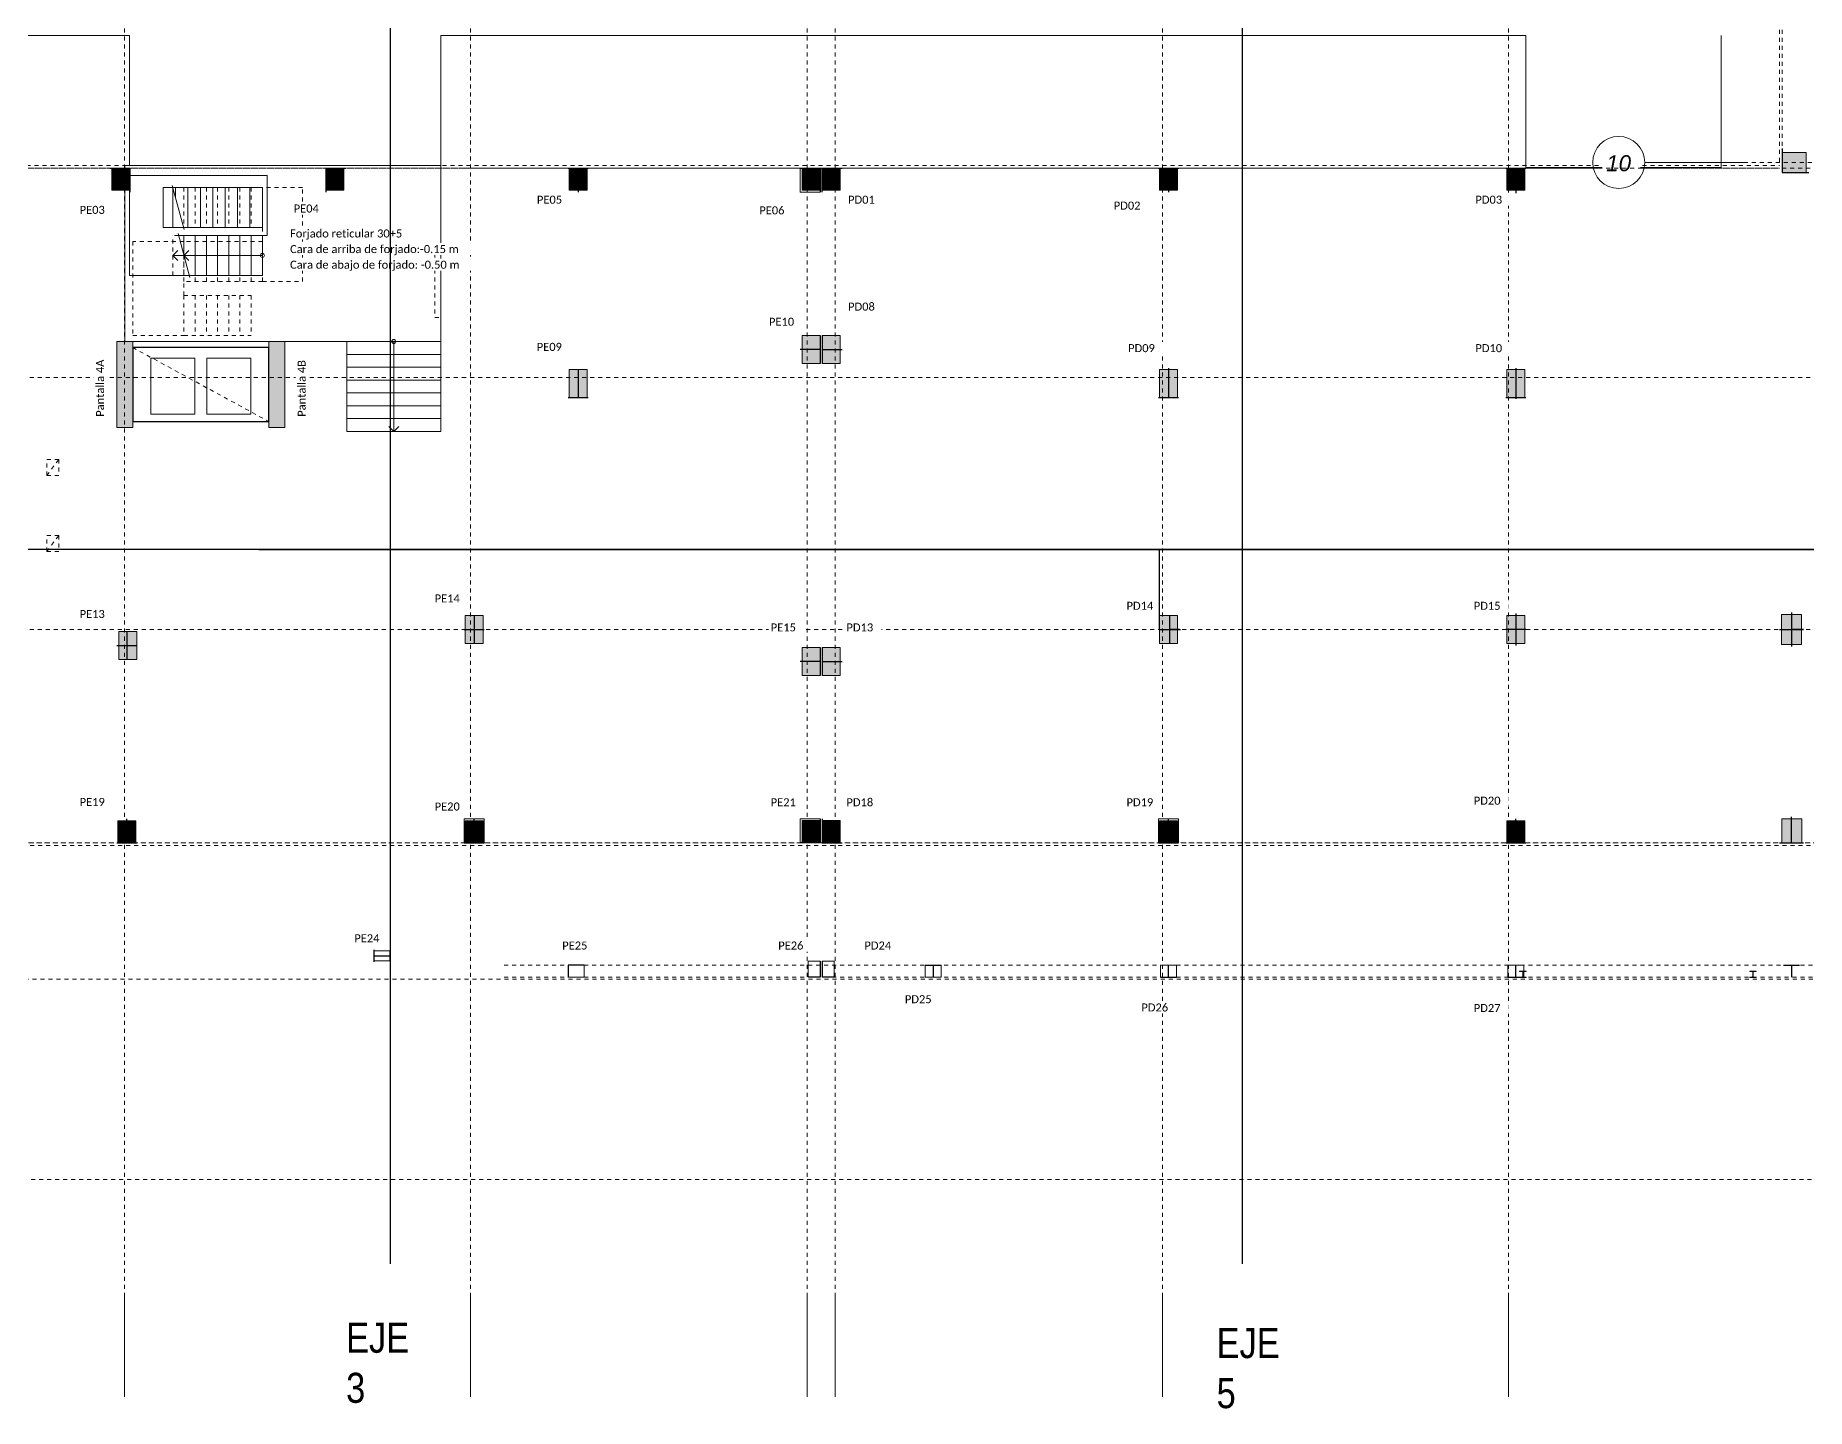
# Model space of a CAD drawing. Header units: millimetres. Extents: x -65 to 53, y -59 to 44.
# Drawn here: x -17.33 to 26.94, y -58.57 to -24.25 of the extents above; entities that cross this region are included whole.
import ezdxf

# ---------------------------------------------------------------- set-up
doc = ezdxf.new("R2010")
doc.units = ezdxf.units.MM
doc.linetypes.add('Trazo general', pattern=[0.001875, 0.00125, -0.000625])
for name, color, linetype, lineweight, true_color in [('0-AR-TXT-1', 1, 'Continuous', 5, 0xff0000), ('0-AR-TXT-2', 5, 'Continuous', 5, 0x0000ff), ('00-AUX-3', 5, 'Continuous', 5, 0x0000ff), ('00-AUX-5', 7, 'Continuous', 25, 0xff8000), ('00-AUX-6', 5, 'Trazo general', 5, 0x0000ff), ('00-AUX-7', 7, 'Trazo general', 5, 0xa80000), ('1-AR-PILARES-1', 7, 'Continuous', 5, 0xc0c0c0), ('REJILLA-1', 7, 'Continuous', 5, 0x008080), ('REJILLA-2', 7, 'Trazo general', 5, 0x008080)]:
    doc.layers.add(name, color=color, linetype=linetype, lineweight=lineweight, true_color=true_color)
for name, color, linetype, lineweight in [('0-AUX', 7, 'Continuous', 5), ('00-AUX-1', 7, 'Trazo general', 5), ('1-AR-ESCALERA', 7, 'Continuous', 5), ('1-AR-ESCALERA-1', 7, 'Trazo general', 5), ('1-AR-PILARES', 7, 'Continuous', 5), ('1-AR-VISTA', 7, 'Continuous', 5)]:
    doc.layers.add(name, color=color, linetype=linetype, lineweight=lineweight)
doc.layers.add('EJES DE REPLANTEO', color=30, linetype='Continuous')
doc.styles.add('Arial_I', font='ariali.ttf', dxfattribs={"height": 0.4})
doc.styles.add('Calibri', font='calibri.ttf', dxfattribs={"height": 0.2})
doc.styles.add('FS_Technic', font='technic_.ttf', dxfattribs={"height": 2.5})

# ---------------------------------------------------------------- blocks, each defined once
blk = doc.blocks.new('Metálico - HEB - HEB 160-12915366-Planta baja - forjado 03- STR')
at = {"layer": '1-AR-PILARES-1'}
blk.add_hatch(color=256, dxfattribs=at).paths.add_polyline_path([(-0.08, -0.08), (0.08, -0.08), (0.08, -0.07), (0.015, -0.07), (0.007, -0.066), (0.003, -0.058), (0.003, 0.058), (0.007, 0.066), (0.015, 0.07), (0.08, 0.07), (0.08, 0.08), (-0.08, 0.08), (-0.08, 0.07), (-0.015, 0.07), (-0.007, 0.066), (-0.003, 0.058), (-0.003, -0.058), (-0.007, -0.066), (-0.015, -0.07), (-0.08, -0.07)])
at = {"layer": '1-AR-PILARES'}
for p, q in [((-0.08, 0.08), (-0.08, 0.07)), ((0.08, 0.08), (-0.08, 0.08)), ((-0.08, 0.07), (-0.015, 0.07)), ((-0.003, 0.058), (-0.003, -0.058)), ((0.003, -0.058), (0.003, 0.058)), ((0.015, 0.07), (0.08, 0.07)), ((0.08, 0.07), (0.08, 0.08)), ((-0.015, -0.07), (-0.08, -0.07)), ((-0.08, -0.07), (-0.08, -0.08)), ((-0.08, -0.08), (0.08, -0.08)), ((0.08, -0.07), (0.015, -0.07)), ((0.08, -0.08), (0.08, -0.07))]:
    blk.add_line(p, q, dxfattribs=at)
for centre, start, end in [((-0.015, 0.058), 0, 90), ((0.015, 0.058), 90, 180), ((-0.015, -0.058), 270, 0), ((0.015, -0.058), 180, 270)]:
    blk.add_arc(centre, 0.012, start, end, dxfattribs=at)
blk = doc.blocks.new('Rejilla - Extremo de rejilla-3554-Planta baja - forjado 03- STR')
at = {"layer": '0-AUX'}
blk.add_circle((0, 0), 0.0065, dxfattribs=at)

msp = doc.modelspace()

# ---------------------------------------------------------------- hatches: boundary and pattern name
at = {"layer": '1-AR-PILARES-1'}
for points in [[(26.33008, -27.67701), (26.93008, -27.67701), (26.93008, -27.17701), (26.33008, -27.17701)], [(-15.42492, -28.12201), (-14.97492, -28.12201), (-14.97492, -27.57201), (-15.42492, -27.57201)], [(-10.07492, -28.12201), (-9.62492, -28.12201), (-9.62492, -27.57201), (-10.07492, -27.57201)], [(-3.99492, -28.12201), (-3.54492, -28.12201), (-3.54492, -27.57201), (-3.99492, -27.57201)], [(1.83508, -28.12201), (2.28508, -28.12201), (2.28508, -27.57201), (1.83508, -27.57201)], [(2.33508, -28.12201), (2.78508, -28.12201), (2.78508, -27.57201), (2.33508, -27.57201)], [(10.76508, -28.12201), (11.21508, -28.12201), (11.21508, -27.57201), (10.76508, -27.57201)], [(19.44508, -28.12201), (19.89508, -28.12201), (19.89508, -27.57201), (19.44508, -27.57201)], [(1.83508, -32.45201), (2.28508, -32.45201), (2.28508, -31.75201), (1.83508, -31.75201)], [(2.33508, -32.45201), (2.78508, -32.45201), (2.78508, -31.75201), (2.33508, -31.75201)], [(-15.29992, -34.05201), (-14.89992, -34.05201), (-14.89992, -31.90201), (-15.29992, -31.90201)], [(-11.49992, -34.05201), (-11.09992, -34.05201), (-11.09992, -31.90201), (-11.49992, -31.90201)], [(-3.99492, -33.30201), (-3.54492, -33.30201), (-3.54492, -32.60201), (-3.99492, -32.60201)], [(10.76508, -33.30201), (11.21508, -33.30201), (11.21508, -32.60201), (10.76508, -32.60201)], [(19.44508, -33.30201), (19.89508, -33.30201), (19.89508, -32.60201), (19.44508, -32.60201)], [(-6.59492, -39.45201), (-6.14492, -39.45201), (-6.14492, -38.75201), (-6.59492, -38.75201)], [(10.76508, -39.45201), (11.21508, -39.45201), (11.21508, -38.75201), (10.76508, -38.75201)], [(19.44508, -39.45201), (19.89508, -39.45201), (19.89508, -38.75201), (19.44508, -38.75201)], [(26.31008, -39.47701), (26.81008, -39.47701), (26.81008, -38.72701), (26.31008, -38.72701)], [(-15.24992, -39.85201), (-14.79992, -39.85201), (-14.79992, -39.15201), (-15.24992, -39.15201)], [(1.83508, -40.25201), (2.28508, -40.25201), (2.28508, -39.55201), (1.83508, -39.55201)], [(2.33508, -40.25201), (2.78508, -40.25201), (2.78508, -39.55201), (2.33508, -39.55201)], [(-15.27492, -44.43201), (-14.82492, -44.43201), (-14.82492, -43.88201), (-15.27492, -43.88201)], [(-6.59492, -44.43201), (-6.14492, -44.43201), (-6.14492, -43.88201), (-6.59492, -43.88201)], [(1.83508, -44.42201), (2.28508, -44.42201), (2.28508, -43.87201), (1.83508, -43.87201)], [(2.33508, -44.42201), (2.78508, -44.42201), (2.78508, -43.87201), (2.33508, -43.87201)], [(10.76508, -44.43201), (11.21508, -44.43201), (11.21508, -43.88201), (10.76508, -43.88201)], [(19.44508, -44.43201), (19.89508, -44.43201), (19.89508, -43.88201), (19.44508, -43.88201)], [(26.31508, -44.43201), (26.81508, -44.43201), (26.81508, -43.83201), (26.31508, -43.83201)]]:
    msp.add_hatch(color=256, dxfattribs=at).paths.add_polyline_path(points)

# ---------------------------------------------------------------- linework, layer by layer
at = {"layer": '0-AUX'}
for p, q in [((-13.89992, -29.75201), (-13.77492, -29.62701)), ((-13.61992, -29.75201), (-13.49492, -29.62701)), ((-13.61992, -29.75201), (-13.89992, -29.75201)), ((-13.89992, -29.75201), (-13.77492, -29.87701)), ((-13.33992, -29.75201), (-13.61992, -29.75201)), ((-13.61992, -29.75201), (-13.49492, -29.87701)), ((-13.05992, -29.75201), (-13.33992, -29.75201)), ((-12.77992, -29.75201), (-13.05992, -29.75201)), ((-12.49992, -29.75201), (-12.77992, -29.75201)), ((-12.21992, -29.75201), (-12.49992, -29.75201)), ((-11.93992, -29.75201), (-12.21992, -29.75201)), ((-11.65992, -29.75201), (-11.93992, -29.75201)), ((-8.37492, -31.90201), (-8.37492, -32.22341)), ((-8.37492, -32.22341), (-8.37492, -32.54481)), ((-8.37492, -32.54481), (-8.37492, -32.86621)), ((-8.37492, -32.86621), (-8.37492, -33.18761)), ((-8.37492, -33.18761), (-8.37492, -33.50901)), ((-8.37492, -33.50901), (-8.37492, -33.83041)), ((-8.37492, -34.15201), (-8.49992, -34.02701)), ((-8.37492, -33.83041), (-8.37492, -34.15201)), ((-8.37492, -34.15201), (-8.24992, -34.02701))]:
    msp.add_line(p, q, dxfattribs=at)
for centre in [(-11.65992, -29.75201), (-8.37492, -31.90201)]:
    msp.add_circle(centre, 0.05, dxfattribs=at)
at = {"layer": '00-AUX-1'}
for p, q in [((-7.34992, -29.50201), (-7.34992, -31.30201)), ((-7.34992, -29.50201), (-7.19992, -29.50201)), ((-7.34992, -29.50201), (-7.20032, -29.50201)), ((-7.34992, -31.30201), (-7.20032, -31.30201)), ((-11.49992, -32.05201), (-14.89992, -32.05201)), ((-14.89992, -32.05201), (-11.49992, -33.90201)), ((-14.89992, -33.90201), (-11.49992, -33.90201)), ((-17.0517, -35.25201), (-16.74992, -34.85201)), ((-17.0517, -35.25201), (-17.0517, -34.85201)), ((-17.0517, -34.85201), (-16.74992, -34.85201)), ((-16.74992, -34.85201), (-16.74992, -35.25201)), ((-16.74992, -35.25201), (-17.0517, -35.25201)), ((-17.0517, -37.15201), (-16.74992, -36.75201)), ((-17.0517, -37.15201), (-17.0517, -36.75201)), ((-17.0517, -36.75201), (-16.74992, -36.75201)), ((-16.74992, -37.15201), (-17.0517, -37.15201)), ((-16.74992, -36.75201), (-16.74992, -37.15201))]:
    msp.add_line(p, q, dxfattribs=at)
at = {"layer": '00-AUX-3'}
for p, q in [((-14.44992, -32.31422), (-13.34992, -32.31422)), ((-14.44992, -33.71422), (-14.44992, -32.31422)), ((-14.44992, -32.31422), (-13.34992, -32.31422)), ((-14.44992, -33.71422), (-14.44992, -32.31422)), ((-13.34992, -32.31422), (-13.34992, -33.71422)), ((-13.34992, -32.31422), (-13.34992, -33.71422)), ((-11.94992, -32.31422), (-13.04992, -32.31422)), ((-13.04992, -32.31422), (-13.04992, -33.71422)), ((-11.94992, -32.31422), (-13.04992, -32.31422)), ((-13.04992, -32.31422), (-13.04992, -33.71422)), ((-11.94992, -33.71422), (-11.94992, -32.31422)), ((-11.94992, -33.71422), (-11.94992, -32.31422)), ((-13.34992, -33.71422), (-14.44992, -33.71422)), ((-13.34992, -33.71422), (-14.44992, -33.71422)), ((-13.04992, -33.71422), (-11.94992, -33.71422)), ((-13.04992, -33.71422), (-11.94992, -33.71422))]:
    msp.add_line(p, q, dxfattribs=at)
at = {"layer": '00-AUX-5'}
for p, q in [((26.33008, -27.07701), (26.33008, -27.67701)), ((-15.47492, -27.57201), (-14.97492, -27.57201)), ((-14.97492, -27.57201), (-14.97492, -28.17201)), ((-10.07492, -27.57201), (-9.57492, -27.57201)), ((-10.07492, -27.57201), (-10.07492, -28.17201)), ((-4.01992, -27.57201), (-3.51992, -27.57201)), ((-3.76992, -27.57201), (-3.76992, -28.17201)), ((1.78508, -27.57201), (2.28508, -27.57201)), ((2.28508, -27.57201), (2.28508, -28.17201)), ((2.33508, -28.17201), (2.33508, -27.57201)), ((2.33508, -27.57201), (2.83508, -27.57201)), ((10.74008, -27.57201), (11.24008, -27.57201)), ((10.99008, -27.57201), (10.99008, -28.17201)), ((19.42008, -27.57201), (19.92008, -27.57201)), ((19.67008, -27.57201), (19.67008, -28.19201)), ((26.33008, -27.67701), (26.99008, -27.67701)), ((2.28508, -31.75201), (2.28508, -32.45201)), ((2.33508, -31.75201), (2.33508, -32.45201)), ((-14.89992, -32.05201), (-14.89992, -33.90201)), ((-11.49992, -32.05201), (-14.89992, -32.05201)), ((-11.49992, -33.90201), (-11.49992, -32.05201)), ((2.28508, -32.10201), (1.78508, -32.10201)), ((2.33508, -32.10201), (2.83508, -32.10201)), ((-3.76992, -32.60201), (-3.76992, -33.30201)), ((10.99008, -32.57201), (10.99008, -33.30201)), ((19.67008, -32.57201), (19.67008, -33.33201)), ((-4.01992, -33.30201), (-3.51992, -33.30201)), ((10.74008, -33.30201), (11.24008, -33.30201)), ((19.42008, -33.30201), (19.92008, -33.30201)), ((-14.89992, -33.90201), (-11.49992, -33.90201)), ((-6.36992, -38.75201), (-6.36992, -39.45201)), ((11.01508, -38.75201), (11.01508, -39.45201)), ((19.67008, -38.70201), (19.67008, -39.50201)), ((26.56008, -38.67701), (26.56008, -39.52701)), ((-15.04992, -39.15201), (-15.04992, -39.85201)), ((-6.61992, -39.10201), (-6.11992, -39.10201)), ((10.76508, -39.10201), (11.29008, -39.10201)), ((11.26508, -39.10201), (11.01508, -39.10201)), ((19.92008, -39.10201), (19.42008, -39.10201)), ((26.26008, -39.10201), (26.86008, -39.10201)), ((26.86008, -39.10201), (26.56008, -39.10201)), ((-15.29992, -39.50201), (-14.79992, -39.50201)), ((2.28508, -39.55201), (2.28508, -40.25201)), ((2.33508, -39.55201), (2.33508, -40.25201)), ((2.28508, -39.90201), (1.78508, -39.90201)), ((2.33508, -39.90201), (2.83508, -39.90201)), ((26.56008, -44.43201), (26.56008, -43.78201)), ((-15.04992, -44.43201), (-15.04992, -43.83201)), ((-6.36992, -44.43201), (-6.36992, -43.83201)), ((2.28508, -43.83201), (2.28508, -44.43201)), ((2.33508, -43.83201), (2.33508, -44.43201)), ((10.99008, -44.43201), (10.99008, -43.83201)), ((19.67008, -44.43201), (19.67008, -43.83201)), ((-15.29992, -44.43201), (-14.79992, -44.43201)), ((-6.61992, -44.43201), (-6.11992, -44.43201)), ((2.28508, -44.43201), (1.77508, -44.43201)), ((2.33508, -44.43201), (2.83508, -44.43201)), ((10.74008, -44.43201), (11.24008, -44.43201)), ((19.42008, -44.43201), (19.92008, -44.43201)), ((26.25758, -44.43201), (26.86258, -44.43201)), ((-8.87492, -47.10201), (-8.87492, -47.40201)), ((-8.87492, -47.25201), (-8.47492, -47.25201)), ((-3.61406, -47.49245), (-4.01492, -47.49245)), ((-4.01492, -47.49245), (-4.01492, -47.79537)), ((2.28508, -47.79201), (1.98508, -47.79201)), ((2.28508, -47.39201), (2.28508, -47.79201)), ((2.33508, -47.39201), (2.33508, -47.79201)), ((2.63508, -47.79201), (2.33508, -47.79201)), ((4.91008, -47.49201), (5.31008, -47.49201)), ((5.11008, -47.49201), (5.11008, -47.79201)), ((10.79008, -47.79245), (11.19008, -47.79245)), ((10.99008, -47.79245), (10.99008, -47.49245)), ((19.47008, -47.79245), (19.87008, -47.79245)), ((19.67008, -47.79245), (19.67008, -47.49245)), ((26.36258, -47.49245), (26.76258, -47.49245)), ((26.56258, -47.49245), (26.56258, -47.79245))]:
    msp.add_line(p, q, dxfattribs=at)
at = {"layer": '00-AUX-6'}
for p, q in [((26.26008, -27.41201), (26.26008, 18.97799)), ((26.33008, -27.41201), (26.33008, 18.97799)), ((-32.55992, -27.50201), (26.26008, -27.50201)), ((-32.55992, -27.57201), (26.26008, -27.57201)), ((-33.90174, -44.43201), (43.26008, -44.43201)), ((-33.86711, -44.50201), (43.26008, -44.50201)), ((-32.40583, -47.84245), (43.26008, -47.84245)), ((43.26008, -52.84245), (-31.16105, -52.84245))]:
    msp.add_line(p, q, dxfattribs=at)
at = {"layer": '00-AUX-7'}
for p, q in [((-5.61492, -47.49245), (35.18508, -47.49245)), ((-5.61492, -47.79245), (35.18508, -47.79245))]:
    msp.add_line(p, q, dxfattribs=at)
at = {"layer": '1-AR-ESCALERA'}
for p, q in [((-14.13992, -28.05201), (-14.13992, -29.05201)), ((-14.13992, -28.05201), (-11.65992, -28.05201)), ((-14.13992, -28.05201), (-14.13992, -29.05201)), ((-13.61903, -29.10031), (-13.91286, -28.00372)), ((-13.89992, -28.05201), (-13.89992, -29.05201)), ((-13.89992, -28.05201), (-13.89992, -29.05201)), ((-13.82992, -28.05201), (-13.82992, -28.31326)), ((-13.51992, -28.05201), (-13.51992, -29.05201)), ((-13.20992, -28.05201), (-13.20992, -29.05201)), ((-12.89992, -28.05201), (-12.89992, -29.05201)), ((-12.58992, -28.05201), (-12.58992, -29.05201)), ((-12.27992, -28.05201), (-12.27992, -29.05201)), ((-11.96992, -28.05201), (-11.96992, -29.05201)), ((-11.65992, -28.05201), (-11.65992, -29.05201)), ((-14.13992, -29.05201), (-13.89992, -29.05201)), ((-13.89992, -29.05201), (-13.63197, -29.05201)), ((-13.76684, -29.20372), (-13.473, -30.30031)), ((-13.63197, -29.05201), (-11.65992, -29.05201)), ((-11.65992, -29.25201), (-13.75389, -29.25201)), ((-13.61992, -29.75201), (-13.61992, -29.25201)), ((-13.33992, -30.25201), (-13.33992, -29.25201)), ((-13.05992, -30.25201), (-13.05992, -29.25201)), ((-12.77992, -30.25201), (-12.77992, -29.25201)), ((-12.49992, -30.25201), (-12.49992, -29.25201)), ((-12.21992, -30.25201), (-12.21992, -29.25201)), ((-11.93992, -30.25201), (-11.93992, -29.25201)), ((-11.65992, -30.25201), (-11.65992, -29.25201)), ((-11.65992, -30.25201), (-11.65992, -29.25201)), ((-11.65992, -30.25201), (-13.48595, -30.25201)), ((-7.19992, -31.90201), (-9.54992, -31.90201)), ((-9.54992, -31.90201), (-9.54992, -32.22341)), ((-7.19992, -31.90201), (-9.54992, -31.90201)), ((-7.19992, -32.22341), (-9.54992, -32.22341)), ((-9.54992, -32.22344), (-9.54992, -32.54481)), ((-7.19992, -31.90201), (-7.19992, -32.22341)), ((-7.19992, -32.22344), (-7.19992, -32.54481)), ((-7.19992, -32.54481), (-9.54992, -32.54481)), ((-9.54992, -32.54487), (-9.54992, -32.86621)), ((-7.19992, -32.54487), (-7.19992, -32.86621)), ((-7.19992, -32.86621), (-9.54992, -32.86621)), ((-9.54992, -32.8663), (-9.54992, -33.18761)), ((-7.19992, -33.18761), (-9.54992, -33.18761)), ((-9.54992, -33.18773), (-9.54992, -33.50901)), ((-7.19992, -32.8663), (-7.19992, -33.18761)), ((-7.19992, -33.18773), (-7.19992, -33.50901)), ((-7.19992, -33.50901), (-9.54992, -33.50901)), ((-9.54992, -33.50916), (-9.54992, -33.83041)), ((-7.19992, -33.50916), (-7.19992, -33.83041)), ((-7.19992, -33.83041), (-9.54992, -33.83041)), ((-9.54992, -33.83058), (-9.54992, -34.15201)), ((-7.19992, -33.83058), (-7.19992, -34.15201)), ((-7.19992, -34.15201), (-9.54992, -34.15201))]:
    msp.add_line(p, q, dxfattribs=at)
at = {"layer": '1-AR-ESCALERA-1'}
for p, q in [((-13.89992, -28.05201), (-11.65992, -28.05201)), ((-13.61992, -28.05201), (-13.61992, -29.05201)), ((-13.33992, -28.05201), (-13.33992, -29.05201)), ((-13.05992, -28.05201), (-13.05992, -29.05201)), ((-12.77992, -28.05201), (-12.77992, -29.05201)), ((-12.49992, -28.05201), (-12.49992, -29.05201)), ((-12.21992, -28.05201), (-12.21992, -29.05201)), ((-11.93992, -28.05201), (-11.93992, -29.05201)), ((-10.65992, -28.05201), (-11.65992, -28.05201)), ((-11.65992, -28.05201), (-11.65992, -29.05201)), ((-11.65992, -28.05201), (-11.65992, -29.05201)), ((-10.65992, -30.40201), (-10.65992, -28.05201)), ((-13.63197, -29.05201), (-11.65992, -29.05201)), ((-11.65992, -29.05201), (-11.65992, -29.40201)), ((-14.89992, -29.40201), (-14.89992, -31.75201)), ((-13.61992, -29.40201), (-14.89992, -29.40201)), ((-13.89992, -30.25201), (-13.89992, -29.25201)), ((-13.75389, -29.25201), (-13.89992, -29.25201)), ((-13.61992, -30.40201), (-13.61992, -29.40201)), ((-11.65992, -29.40201), (-13.61992, -29.40201)), ((-13.61992, -30.40201), (-13.61992, -29.40201)), ((-13.33992, -30.40201), (-13.33992, -29.40201)), ((-13.05992, -30.40201), (-13.05992, -29.40201)), ((-12.77992, -30.40201), (-12.77992, -29.40201)), ((-12.49992, -30.40201), (-12.49992, -29.40201)), ((-12.21992, -30.40201), (-12.21992, -29.40201)), ((-11.93992, -30.40201), (-11.93992, -29.40201)), ((-11.65992, -30.40201), (-11.65992, -29.40201)), ((-11.65992, -30.40201), (-11.65992, -29.40201)), ((-13.61992, -30.25201), (-13.61992, -29.75201)), ((-13.48595, -30.25201), (-13.89992, -30.25201)), ((-13.61992, -30.75201), (-13.61992, -30.40201)), ((-11.65992, -30.40201), (-13.61992, -30.40201)), ((-11.65992, -30.40201), (-10.65992, -30.40201)), ((-13.61992, -30.75201), (-13.61992, -31.75201)), ((-13.61992, -30.75201), (-11.93992, -30.75201)), ((-13.61992, -30.75201), (-13.61992, -31.75201)), ((-13.33992, -30.75201), (-13.33992, -31.75201)), ((-13.05992, -30.75201), (-13.05992, -31.75201)), ((-12.77992, -30.75201), (-12.77992, -31.75201)), ((-12.49992, -30.75201), (-12.49992, -31.75201)), ((-12.21992, -30.75201), (-12.21992, -31.75201)), ((-11.93992, -30.75201), (-11.93992, -31.75201)), ((-14.89992, -31.75201), (-13.61992, -31.75201)), ((-13.61992, -31.75201), (-11.93992, -31.75201))]:
    msp.add_line(p, q, dxfattribs=at)
at = {"layer": '1-AR-PILARES'}
for p, q in [((26.93008, -27.17701), (26.33008, -27.17701)), ((26.33008, -27.17701), (26.33008, -27.67701)), ((26.93008, -27.67701), (26.93008, -27.17701)), ((-15.42492, -27.57201), (-15.42492, -28.12201)), ((-14.97492, -27.57201), (-15.42492, -27.57201)), ((-14.97492, -28.12201), (-14.97492, -27.57201)), ((-9.62492, -27.57201), (-10.07492, -27.57201)), ((-10.07492, -27.57201), (-10.07492, -28.12201)), ((-9.62492, -28.12201), (-9.62492, -27.57201)), ((-3.99492, -27.57201), (-3.99492, -28.12201)), ((-3.54492, -27.57201), (-3.99492, -27.57201)), ((-3.54492, -28.12201), (-3.54492, -27.57201)), ((1.78508, -28.17201), (1.78508, -27.57201)), ((1.78508, -27.57201), (1.83508, -27.57201)), ((1.83508, -27.57201), (1.83508, -28.12201)), ((2.28508, -27.57201), (1.83508, -27.57201)), ((2.28508, -28.12201), (2.28508, -27.57201)), ((2.33508, -27.57201), (2.33508, -28.12201)), ((2.78508, -27.57201), (2.33508, -27.57201)), ((2.78508, -28.12201), (2.78508, -27.57201)), ((10.76508, -27.57201), (10.76508, -28.12201)), ((11.21508, -27.57201), (10.76508, -27.57201)), ((11.21508, -28.12201), (11.21508, -27.57201)), ((19.44508, -27.57201), (19.44508, -28.12201)), ((19.89508, -27.57201), (19.44508, -27.57201)), ((19.89508, -28.12201), (19.89508, -27.57201)), ((26.33008, -27.67701), (26.93008, -27.67701)), ((-15.42492, -28.12201), (-14.97492, -28.12201)), ((-10.07492, -28.12201), (-9.62492, -28.12201)), ((-3.99492, -28.12201), (-3.54492, -28.12201)), ((2.28508, -28.17201), (1.78508, -28.17201)), ((1.83508, -28.12201), (2.28508, -28.12201)), ((2.28508, -28.12201), (2.28508, -28.17201)), ((2.33508, -28.12201), (2.78508, -28.12201)), ((10.76508, -28.12201), (11.21508, -28.12201)), ((19.44508, -28.12201), (19.89508, -28.12201)), ((1.83508, -31.75201), (1.83508, -32.45201)), ((2.28508, -31.75201), (1.83508, -31.75201)), ((2.28508, -32.45201), (2.28508, -31.75201)), ((2.33508, -31.75201), (2.33508, -32.45201)), ((2.78508, -31.75201), (2.33508, -31.75201)), ((2.78508, -32.45201), (2.78508, -31.75201)), ((-14.89992, -31.90201), (-15.29992, -31.90201)), ((-15.29992, -31.90201), (-15.29992, -34.05201)), ((-14.89992, -34.05201), (-14.89992, -31.90201)), ((-11.09992, -31.90201), (-11.49992, -31.90201)), ((-11.49992, -31.90201), (-11.49992, -34.05201)), ((-11.09992, -34.05201), (-11.09992, -31.90201)), ((-3.99492, -32.60201), (-3.99492, -33.30201)), ((-3.54492, -32.60201), (-3.99492, -32.60201)), ((-3.54492, -33.30201), (-3.54492, -32.60201)), ((1.83508, -32.45201), (2.28508, -32.45201)), ((2.33508, -32.45201), (2.78508, -32.45201)), ((10.76508, -32.60201), (10.76508, -33.30201)), ((11.21508, -32.60201), (10.76508, -32.60201)), ((11.21508, -33.30201), (11.21508, -32.60201)), ((19.44508, -32.60201), (19.44508, -33.30201)), ((19.89508, -32.60201), (19.44508, -32.60201)), ((19.89508, -33.30201), (19.89508, -32.60201)), ((-3.99492, -33.30201), (-3.54492, -33.30201)), ((10.76508, -33.30201), (11.21508, -33.30201)), ((19.44508, -33.30201), (19.89508, -33.30201)), ((-15.29992, -34.05201), (-14.89992, -34.05201)), ((-11.49992, -34.05201), (-11.09992, -34.05201)), ((-6.59492, -38.75201), (-6.59492, -39.45201)), ((-6.14492, -38.75201), (-6.59492, -38.75201)), ((-6.14492, -39.45201), (-6.14492, -38.75201)), ((10.76508, -38.75201), (10.76508, -39.45201)), ((11.21508, -38.75201), (10.76508, -38.75201)), ((11.21508, -39.45201), (11.21508, -38.75201)), ((19.44508, -38.75201), (19.44508, -39.45201)), ((19.89508, -38.75201), (19.44508, -38.75201)), ((19.89508, -39.45201), (19.89508, -38.75201)), ((26.31008, -38.72701), (26.31008, -39.47701)), ((26.81008, -38.72701), (26.31008, -38.72701)), ((26.81008, -39.47701), (26.81008, -38.72701)), ((-14.79992, -39.15201), (-15.24992, -39.15201)), ((-15.24992, -39.15201), (-15.24992, -39.85201)), ((-14.79992, -39.85201), (-14.79992, -39.15201)), ((-6.59492, -39.45201), (-6.14492, -39.45201)), ((1.83508, -39.55201), (1.83508, -40.25201)), ((2.28508, -39.55201), (1.83508, -39.55201)), ((2.28508, -40.25201), (2.28508, -39.55201)), ((2.33508, -39.55201), (2.33508, -40.25201)), ((2.78508, -39.55201), (2.33508, -39.55201)), ((2.78508, -40.25201), (2.78508, -39.55201)), ((10.76508, -39.45201), (11.21508, -39.45201)), ((19.44508, -39.45201), (19.89508, -39.45201)), ((26.31008, -39.47701), (26.81008, -39.47701)), ((-15.24992, -39.85201), (-14.79992, -39.85201)), ((1.83508, -40.25201), (2.28508, -40.25201)), ((2.33508, -40.25201), (2.78508, -40.25201)), ((-14.82492, -43.88201), (-15.27492, -43.88201)), ((-15.27492, -43.88201), (-15.27492, -44.43201)), ((-14.82492, -44.43201), (-14.82492, -43.88201)), ((-6.11992, -43.83201), (-6.61992, -43.83201)), ((-6.61992, -44.43201), (-6.61992, -43.83201)), ((-6.59492, -43.88201), (-6.59492, -44.43201)), ((-6.14492, -43.88201), (-6.59492, -43.88201)), ((-6.14492, -44.43201), (-6.14492, -43.88201)), ((-6.11992, -44.43201), (-6.11992, -43.83201)), ((1.78508, -44.43201), (1.78508, -43.83201)), ((1.78508, -43.83201), (2.28508, -43.83201)), ((1.83508, -43.87201), (1.83508, -44.42201)), ((2.28508, -43.87201), (1.83508, -43.87201)), ((2.28508, -43.87201), (2.28508, -43.83201)), ((2.28508, -44.42201), (2.28508, -43.87201)), ((2.33508, -43.87201), (2.33508, -44.42201)), ((2.78508, -43.87201), (2.33508, -43.87201)), ((2.78508, -44.42201), (2.78508, -43.87201)), ((11.24008, -43.83201), (10.74008, -43.83201)), ((10.74008, -44.43201), (10.74008, -43.83201)), ((10.76508, -43.88201), (10.76508, -44.43201)), ((11.21508, -43.88201), (10.76508, -43.88201)), ((11.21508, -44.43201), (11.21508, -43.88201)), ((11.24008, -44.43201), (11.24008, -43.83201)), ((19.44508, -43.88201), (19.44508, -44.43201)), ((19.89508, -43.88201), (19.44508, -43.88201)), ((19.89508, -44.43201), (19.89508, -43.88201)), ((26.31508, -43.83201), (26.31508, -44.43201)), ((26.81508, -43.83201), (26.31508, -43.83201)), ((26.81508, -44.43201), (26.81508, -43.83201)), ((-15.27492, -44.43201), (-14.82492, -44.43201)), ((-6.59492, -44.43201), (-6.61992, -44.43201)), ((-6.59492, -44.43201), (-6.14492, -44.43201)), ((-6.11992, -44.43201), (-6.14492, -44.43201)), ((1.78508, -44.43201), (2.28508, -44.43201)), ((1.83508, -44.42201), (2.28508, -44.42201)), ((2.28508, -44.43201), (2.28508, -44.42201)), ((2.33508, -44.42201), (2.78508, -44.42201)), ((10.76508, -44.43201), (10.74008, -44.43201)), ((10.76508, -44.43201), (11.21508, -44.43201)), ((11.24008, -44.43201), (11.21508, -44.43201)), ((19.44508, -44.43201), (19.89508, -44.43201)), ((26.31508, -44.43201), (26.81508, -44.43201)), ((-8.47492, -47.12701), (-8.87492, -47.12701)), ((-8.87492, -47.37701), (-8.87492, -47.12701)), ((-8.47492, -47.37701), (-8.47492, -47.12701)), ((-8.47492, -47.37701), (-8.87492, -47.37701)), ((-3.61492, -47.49245), (-4.01492, -47.49245)), ((-4.01492, -47.79245), (-4.01492, -47.49245)), ((-3.61492, -47.79245), (-4.01492, -47.79245)), ((-3.61492, -47.79245), (-3.61492, -47.49245)), ((1.98508, -47.79201), (1.98508, -47.39201)), ((1.98508, -47.39201), (2.28508, -47.39201)), ((1.98508, -47.79201), (2.28508, -47.79201)), ((2.28508, -47.79201), (2.28508, -47.39201)), ((2.33508, -47.79201), (2.33508, -47.39201)), ((2.33508, -47.39201), (2.63508, -47.39201)), ((2.33508, -47.79201), (2.63508, -47.79201)), ((2.63508, -47.79201), (2.63508, -47.39201)), ((5.31008, -47.49201), (4.91008, -47.49201)), ((4.91008, -47.79201), (4.91008, -47.49201)), ((5.31008, -47.79201), (4.91008, -47.79201)), ((5.31008, -47.79201), (5.31008, -47.49201)), ((11.19008, -47.49245), (10.79008, -47.49245)), ((10.79008, -47.79245), (10.79008, -47.49245)), ((11.19008, -47.79245), (10.79008, -47.79245)), ((11.19008, -47.79245), (11.19008, -47.49245)), ((19.87008, -47.49245), (19.47008, -47.49245)), ((19.47008, -47.79245), (19.47008, -47.49245)), ((19.76508, -47.79245), (19.47008, -47.79245)), ((19.87008, -47.63701), (19.87008, -47.49245)), ((19.87008, -47.78701), (19.87008, -47.64701))]:
    msp.add_line(p, q, dxfattribs=at)
at = {"layer": '1-AR-VISTA'}
for p, q in [((-14.97992, -24.25201), (-32.50992, -24.25201)), ((-14.97992, -27.50189), (-14.97992, -24.25201)), ((-7.19992, -24.25201), (-7.19992, -31.90189)), ((19.92008, -24.25201), (-7.19992, -24.25201)), ((19.92008, -27.55201), (19.92008, -24.25201)), ((24.80555, -24.25201), (24.80555, -27.55201)), ((-15.09992, -27.57201), (-15.09992, -27.50189)), ((-15.09992, -27.50189), (-7.19992, -27.50189)), ((-11.54436, -27.75189), (-14.97492, -27.75189)), ((-11.54436, -29.25189), (-11.54436, -27.75189)), ((24.80555, -27.55201), (19.92008, -27.55201)), ((-15.09992, -31.90189), (-15.09992, -28.12201)), ((-14.97992, -28.12201), (-14.97992, -30.25189)), ((-11.93992, -29.25189), (-11.54436, -29.25189)), ((-14.97992, -30.25189), (-13.48598, -30.25189)), ((-7.19992, -31.90189), (-15.09992, -31.90189))]:
    msp.add_line(p, q, dxfattribs=at)
at = {"layer": 'EJES DE REPLANTEO'}
for p, q in [((12.84008, -54.95395), (12.84008, 40.43941)), ((46.39647, -37.10201), (-42.70837, -37.10201)), ((10.76508, -37.10201), (-11.75173, -37.10201)), ((-11.75173, -37.10201), (46.39647, -37.10201))]:
    msp.add_line(p, q, dxfattribs=at)
at = {"layer": 'REJILLA-1'}
for p, q in [((-15.10992, -58.27901), (-15.10992, -55.77901)), ((-6.45992, -58.27901), (-6.45992, -55.77901)), ((1.96008, -58.27901), (1.96008, -55.77901)), ((2.66008, -58.27901), (2.66008, -55.77901)), ((10.84008, -58.27901), (10.84008, -55.77901)), ((19.49008, -58.27901), (19.49008, -55.77901))]:
    msp.add_line(p, q, dxfattribs=at)
at = {"layer": 'REJILLA-2'}
for p, q in [((-15.10992, -55.77901), (-15.10992, 40.60006)), ((-6.45992, -55.77901), (-6.45992, 40.60006)), ((1.96008, -55.77901), (1.96008, 40.60006)), ((2.66008, -55.77901), (2.66008, 40.60006)), ((10.84008, -55.77901), (10.84008, 40.60006)), ((19.49008, -55.77901), (19.49008, 40.60006)), ((49.67008, -27.42701), (25.3916, -27.42701)), ((-33.27049, -32.80201), (48.77676, -32.80201)), ((-33.27049, -39.10201), (48.77676, -39.10201)), ((-33.27049, -44.43201), (48.77676, -44.43201))]:
    msp.add_line(p, q, dxfattribs=at)

# ---------------------------------------------------------------- block references
at = {"layer": '0-AUX', "xscale": 99.99999999999993, "yscale": 99.99999999999993, "zscale": 99.99999999999993, "rotation": 90.00000000000057}
msp.add_blockref('Rejilla - Extremo de rejilla-3554-Planta baja - forjado 03- STR', (22.2416, -27.42701), dxfattribs=at)
at = {"layer": '1-AR-PILARES'}
for p in [(19.84508, -47.71701), (25.59508, -47.71701)]:
    msp.add_blockref('Metálico - HEB - HEB 160-12915366-Planta baja - forjado 03- STR', p, dxfattribs=at)

# ---------------------------------------------------------------- texts
at = {"layer": '0-AR-TXT-2', "char_height": 0.2, "attachment_point": 1, "style": 'Calibri', "bg_fill": 3, "box_fill_scale": 1.25, "bg_fill_color": 256, "bg_fill_true_color": 13158600, "bg_fill_transparency": 0}
for s, insert, width in [('PE03', (-16.22786, -28.51188), 0.76962), ('PE06', (0.76008, -28.52413), 0.76962), ('PD02', (9.6202, -28.40505), 0.8257381), ('PD08', (2.97897, -30.92985), 0.8257381), ('PE09', (-4.80242, -31.93615), 0.76962), ('PE13', (-16.22786, -38.61255), 0.76962), ('PE19', (-16.22786, -43.30998), 0.76962), ('PD18', (2.93897, -43.3177), 0.8257381), ('PE25', (-4.16595, -46.89838), 0.76962), ('PD24', (3.38774, -46.89838), 0.8257381), ('PD25', (4.39879, -48.24008), 0.8257381)]:
    msp.add_mtext(s, dxfattribs=dict(at, insert=insert, width=width))
at = {"layer": 'EJES DE REPLANTEO', "char_height": 0.75, "attachment_point": 1, "style": 'FS_Technic'}
for s, insert, width in [('EJE 3', (-9.56703, -56.42654), 0.597842), ('EJE 5', (12.19127, -56.56065), 0.3298438)]:
    msp.add_mtext(s, dxfattribs=dict(at, insert=insert, width=width))

# ---------------------------------------------------------------- next in the draw order: texts
at = {"layer": '0-AR-TXT-1', "insert": (-10.96796, -29.10187), "char_height": 0.2, "width": 3.4472562, "attachment_point": 1, "style": 'Calibri', "bg_fill": 3, "box_fill_scale": 1.25, "bg_fill_color": 256, "bg_fill_true_color": 13158600, "bg_fill_transparency": 0}
msp.add_mtext('Forjado reticular 30+5', dxfattribs=at)
at = {"layer": '0-AR-TXT-2', "char_height": 0.2, "attachment_point": 1, "style": 'Calibri', "bg_fill": 3, "box_fill_scale": 1.25, "bg_fill_color": 256, "bg_fill_true_color": 13158600, "bg_fill_transparency": 0}
for s, insert, width in [('PE05', (-4.79786, -28.2577), 0.76962), ('PD01', (2.97897, -28.2577), 0.8257381), ('PD03', (18.65897, -28.2577), 0.8257381), ('PE04', (-10.87786, -28.4777), 0.76962), ('PE10', (1.00258, -31.3077), 0.76962), ('PD09', (9.97897, -31.9677), 0.8257381), ('PD10', (18.65897, -31.9677), 0.8257381), ('PE14', (-7.35414, -38.22395), 0.76962), ('PD14', (9.93897, -38.4077), 0.8257381), ('PD15', (18.61897, -38.4077), 0.8257381), ('PE15', (1.04671, -38.9477), 0.76962), ('PD13', (2.93897, -38.9477), 0.8257381), ('PE20', (-7.35414, -43.42395), 0.76962), ('PE21', (1.04466, -43.3177), 0.76962), ('PD19', (9.93897, -43.3177), 0.8257381), ('PD20', (18.61897, -43.2777), 0.8257381), ('PE24', (-9.36279, -46.7169), 0.76962), ('PE26', (1.23405, -46.89838), 0.76962), ('PD26', (10.31048, -48.44652), 0.8257381), ('PD27', (18.61897, -48.46083), 0.8257381)]:
    msp.add_mtext(s, dxfattribs=dict(at, insert=insert, width=width))
at = {"layer": '0-AR-TXT-2', "char_height": 0.2, "attachment_point": 1, "rotation": 90, "style": 'Calibri', "bg_fill": 3, "box_fill_scale": 1.25, "bg_fill_color": 256, "bg_fill_true_color": 13158600, "bg_fill_transparency": 0}
for s, insert, width in [('Pantalla 4A', (-15.81885, -33.78363), 1.7637125), ('Pantalla 4B', (-10.77885, -33.78363), 1.7476787)]:
    msp.add_mtext(s, dxfattribs=dict(at, insert=insert, width=width))
at = {"layer": '0-AUX', "insert": (21.92796, -27.24621), "char_height": 0.4, "width": 0.7535862, "attachment_point": 1, "style": 'Arial_I', "bg_fill": 3, "box_fill_scale": 1.25, "bg_fill_color": 256, "bg_fill_true_color": 13158600, "bg_fill_transparency": 0}
msp.add_mtext('10', dxfattribs=at)

# ---------------------------------------------------------------- next in the draw order: linework, layer by layer
at = {"layer": 'EJES DE REPLANTEO'}
msp.add_line((10.76508, -39.10201), (10.76508, -37.10201), dxfattribs=at)
at = {"layer": 'REJILLA-1'}
msp.add_line((25.3916, -27.42701), (22.8916, -27.42701), dxfattribs=at)
at = {"layer": 'REJILLA-2'}
msp.add_line((-33.27049, -27.57201), (48.77676, -27.57201), dxfattribs=at)

# ---------------------------------------------------------------- next in the draw order: texts
at = {"layer": '0-AR-TXT-1', "insert": (-10.96796, -29.49213), "char_height": 0.2, "width": 5.2911375, "attachment_point": 1, "style": 'Calibri', "bg_fill": 3, "box_fill_scale": 1.25, "bg_fill_color": 256, "bg_fill_true_color": 13158600, "bg_fill_transparency": 0}
msp.add_mtext('Cara de arriba de forjado:-0.15 m ', dxfattribs=at)

# ---------------------------------------------------------------- next in the draw order: texts
at = {"layer": '0-AR-TXT-1', "insert": (-10.96796, -29.88239), "char_height": 0.2, "width": 5.3071712, "attachment_point": 1, "style": 'Calibri', "bg_fill": 3, "box_fill_scale": 1.25, "bg_fill_color": 256, "bg_fill_true_color": 13158600, "bg_fill_transparency": 0}
msp.add_mtext('Cara de abajo de forjado: -0.50 m ', dxfattribs=at)

# ---------------------------------------------------------------- next in the draw order: linework, layer by layer
at = {"layer": 'EJES DE REPLANTEO'}
msp.add_line((-8.45992, -54.95395), (-8.45992, 40.43941), dxfattribs=at)

doc.saveas('drawing.dxf')
